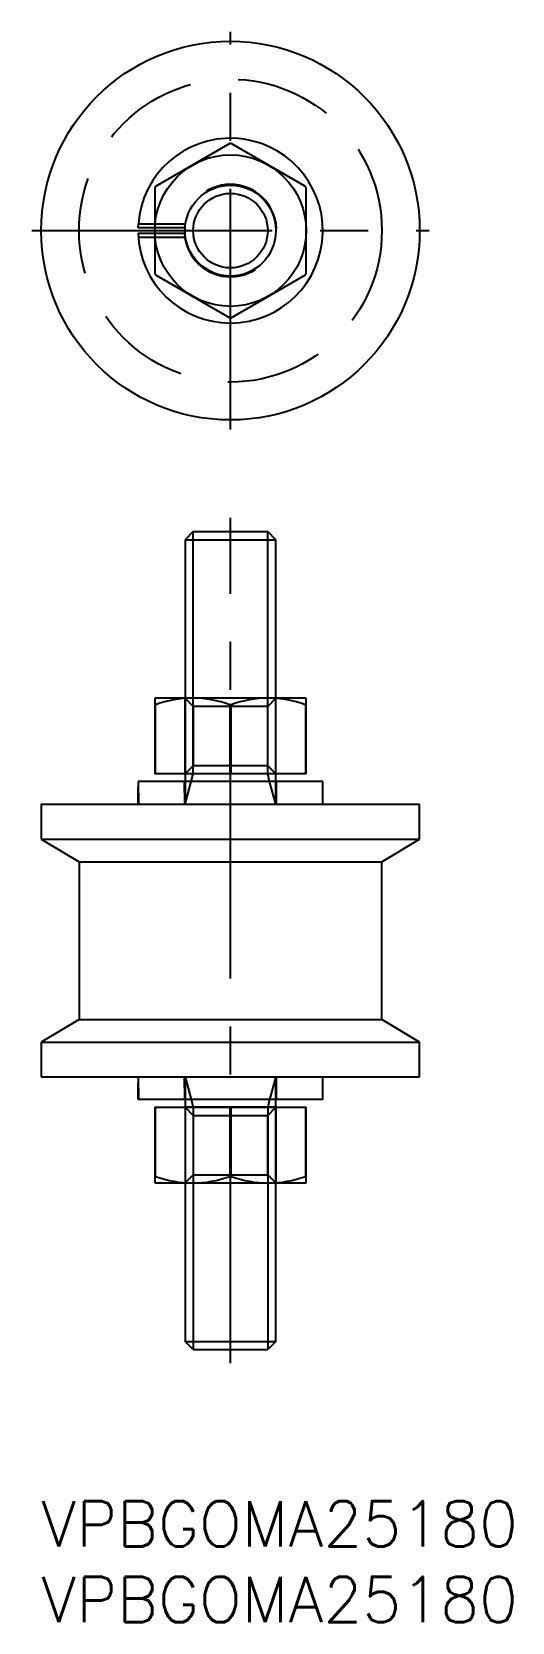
# Model space of a CAD drawing. Extents: x -1 to 31, y -8 to 97.
import ezdxf

# ---------------------------------------------------------------- set-up
doc = ezdxf.new("R2010")
doc.units = 0
doc.header["$LTSCALE"] = 0.5
doc.linetypes.add('CENTER', pattern=[50.8, 31.75, -6.35, 6.35, -6.35])
doc.linetypes.add('DASHED', pattern=[19.05, 12.7, -6.35])
for name, color, linetype in [('MSM_CENTER', 1, 'CENTER'), ('MSM_CONTINUOUS', 7, 'CONTINUOUS'), ('MSM_DASHED', 4, 'DASHED'), ('MSM_NARROW', 5, 'CONTINUOUS'), ('MSM_PART_NUMBER', 7, 'CONTINUOUS')]:
    doc.layers.add(name, color=color, linetype=linetype)
doc.styles.get("Standard").update_dxf_attribs({"font": 'txt.shx', "height": 3, "bigfont": 'bigfont.shx'})

msp = doc.modelspace()

# ---------------------------------------------------------------- linework, layer by layer
at = {"layer": 'MSM_CENTER'}
for p, q in [((12.5, 70.75), (12.5, 97)), ((-0.63, 83.87), (25.62, 83.87)), ((12.5, 9.1), (12.5, 64.9))]:
    msp.add_line(p, q, dxfattribs=at)
at = {"layer": 'MSM_CONTINUOUS'}
for p, q in [((12.46, 89.62), (7.54, 86.78)), ((17.46, 86.78), (12.54, 89.62)), ((7.5, 86.71), (7.5, 81.03)), ((17.5, 81.03), (17.5, 86.71)), ((6.4, 84.05), (6.42, 84.31)), ((7.5, 84.05), (6.4, 84.05)), ((6.42, 84.31), (7.5, 84.31)), ((7.5, 83.69), (6.4, 83.69)), ((7.54, 80.96), (12.46, 78.12)), ((12.54, 78.12), (17.46, 80.96)), ((10.04, 64), (9.5, 63.46)), ((9.5, 63.46), (9.5, 53)), ((9.5, 63.46), (15.5, 63.46)), ((10.04, 64), (14.96, 64)), ((15.5, 63.46), (14.96, 64)), ((15.5, 53), (15.5, 63.46)), ((7.5, 53), (7.5, 48)), ((17.5, 53), (7.5, 53)), ((7.54, 52.57), (7.5, 52.57)), ((7.54, 48), (7.54, 52.57)), ((12.54, 52.57), (12.46, 52.57)), ((12.46, 52.57), (12.46, 48)), ((12.54, 48), (12.54, 52.57)), ((17.5, 52.57), (17.46, 52.57)), ((17.46, 52.57), (17.46, 48)), ((17.5, 48), (17.5, 53)), ((6.4, 47.5), (6.42, 46)), ((18.6, 47.5), (6.4, 47.5)), ((17.5, 48), (7.5, 48)), ((9.5, 48), (9.5, 47.5)), ((15.5, 47.5), (15.5, 48)), ((18.6, 46), (18.6, 47.5)), ((6.4, 46), (6.41, 46.75)), ((0, 46), (0, 43.7)), ((0, 46), (25, 46)), ((25, 43.7), (25, 46)), ((0, 43.7), (2.5, 42.2)), ((0, 43.7), (25, 43.7)), ((22.5, 42.2), (25, 43.7)), ((2.5, 42.2), (2.5, 31.8)), ((2.5, 42.2), (22.5, 42.2)), ((22.5, 31.8), (22.5, 42.2)), ((2.5, 31.8), (0, 30.3)), ((2.5, 31.8), (22.5, 31.8)), ((25, 30.3), (22.5, 31.8)), ((0, 30.3), (0, 28)), ((0, 30.3), (25, 30.3)), ((25, 28), (25, 30.3)), ((0, 28), (25, 28)), ((6.4, 28), (6.42, 26.5)), ((18.6, 26.5), (18.6, 28)), ((6.4, 26.5), (6.41, 27.25)), ((18.6, 26.5), (6.4, 26.5)), ((9.5, 26.5), (9.5, 26)), ((15.5, 26), (15.5, 26.5)), ((7.5, 26), (7.5, 21)), ((7.5, 26), (17.5, 26)), ((7.54, 21.43), (7.54, 26)), ((12.46, 26), (12.46, 21.43)), ((12.54, 21.43), (12.54, 26)), ((17.46, 26), (17.46, 21.43)), ((17.5, 21), (17.5, 26)), ((7.5, 21.43), (7.54, 21.43)), ((7.5, 21), (17.5, 21)), ((9.5, 21), (9.5, 10.5)), ((12.46, 21.43), (12.54, 21.43)), ((15.5, 10.5), (15.5, 21)), ((17.46, 21.43), (17.5, 21.43)), ((9.5, 10.54), (15.5, 10.54)), ((10.04, 10), (9.5, 10.54)), ((15.5, 10.54), (14.96, 10)), ((10.04, 10), (14.96, 10))]:
    msp.add_line(p, q, dxfattribs=at)
for radius in [12.5, 5, 2.46]:
    msp.add_circle((12.5, 83.87), radius, dxfattribs=at)
for centre, radius, start, end in [((12.5, 83.87), 6.1, 181.6671, 175.8452), ((12.5, 83.87), 5.75, 89.5918, 90.4082), ((12.5, 83.87), 5.75, 149.5918, 150.4082), ((12.5, 83.87), 5.75, 29.5918, 30.4082), ((12.5, 83.87), 5.75, 209.5918, 210.4082), ((12.5, 83.87), 5.75, 329.5918, 330.4082), ((12.5, 83.87), 5.75, 269.5918, 270.4082), ((10, 45.8), 7.2, 70.0263, 109.9737), ((15, 45.8), 7.2, 70.0263, 109.9737), ((10, 28.2), 7.2, 250.0263, 289.9737), ((15, 28.2), 7.2, 250.0263, 289.9737)]:
    msp.add_arc(centre, radius, start, end, dxfattribs=at)
at = {"layer": 'MSM_DASHED'}
for p, q in [((7.5, 84.31), (9.48, 84.31)), ((9.46, 84.05), (7.5, 84.05)), ((9.48, 84.31), (9.46, 84.05)), ((6.42, 83.43), (9.48, 83.43)), ((9.46, 83.69), (7.5, 83.69)), ((9.5, 53), (9.5, 48)), ((9.5, 53), (10.04, 52.46)), ((9.5, 48), (9.5, 53)), ((10.04, 48), (10.04, 53)), ((14.96, 52.46), (15.5, 53)), ((14.96, 48), (14.96, 53)), ((15.5, 48), (15.5, 53)), ((15.5, 48), (15.5, 53)), ((10.04, 52.46), (10.04, 48.54)), ((14.96, 52.46), (10.04, 52.46)), ((14.96, 48.54), (14.96, 52.46)), ((10.04, 48.54), (9.5, 48)), ((14.96, 48.54), (10.04, 48.54)), ((15.5, 48), (14.96, 48.54)), ((6.41, 46.75), (6.42, 47.5)), ((9.48, 47.5), (9.46, 46)), ((9.48, 46), (9.46, 47.5)), ((15.5, 48), (9.5, 48)), ((9.5, 47.5), (9.5, 46)), ((9.5, 46), (9.91, 47.5)), ((15.5, 46), (15.09, 47.5)), ((15.5, 46), (15.5, 47.5)), ((15.55, 46), (15.55, 47.5)), ((6.41, 27.25), (6.42, 28)), ((9.48, 26.5), (9.46, 28)), ((9.48, 28), (9.46, 26.5)), ((9.5, 28), (9.5, 26.5)), ((9.5, 28), (9.91, 26.5)), ((15.5, 28), (15.09, 26.5)), ((15.5, 26.5), (15.5, 28)), ((15.55, 26.5), (15.55, 28)), ((9.5, 26), (9.5, 21)), ((15.5, 26), (9.5, 26)), ((9.5, 26), (10.04, 25.46)), ((9.5, 26), (9.5, 21)), ((10.04, 26), (10.04, 21)), ((10.04, 25.46), (10.04, 21.54)), ((10.04, 25.46), (14.96, 25.46)), ((14.96, 25.46), (15.5, 26)), ((14.96, 26), (14.96, 21)), ((14.96, 21.54), (14.96, 25.46)), ((14.96, 25.46), (14.96, 21.54)), ((15.5, 21), (15.5, 26)), ((15.5, 26), (15.5, 21)), ((10.04, 21.54), (9.5, 21)), ((10.04, 21.54), (14.96, 21.54)), ((15.5, 21), (14.96, 21.54))]:
    msp.add_line(p, q, dxfattribs=at)
msp.add_circle((12.5, 83.87), 10, dxfattribs=at)
msp.add_arc((12.5, 83.87), 3.05, 183.3356, 171.6684, dxfattribs=at)
at = {"layer": 'MSM_NARROW'}
for p, q in [((10.04, 53), (10.04, 64)), ((14.96, 53), (14.96, 64)), ((9.91, 47.5), (10.04, 48)), ((15.09, 47.5), (14.96, 48)), ((9.91, 26.5), (10.04, 26)), ((15.09, 26.5), (14.96, 26)), ((10.04, 21), (10.04, 10)), ((14.96, 21), (14.96, 10))]:
    msp.add_line(p, q, dxfattribs=at)
msp.add_circle((12.5, 83.87), 3, dxfattribs=at)

# ---------------------------------------------------------------- texts
at = {"layer": 'MSM_PART_NUMBER'}
for p in [(0, -3), (0, -8)]:
    msp.add_text('VPBGOMA25180', height=3, dxfattribs=at).set_placement(p)

doc.saveas('drawing.dxf')
